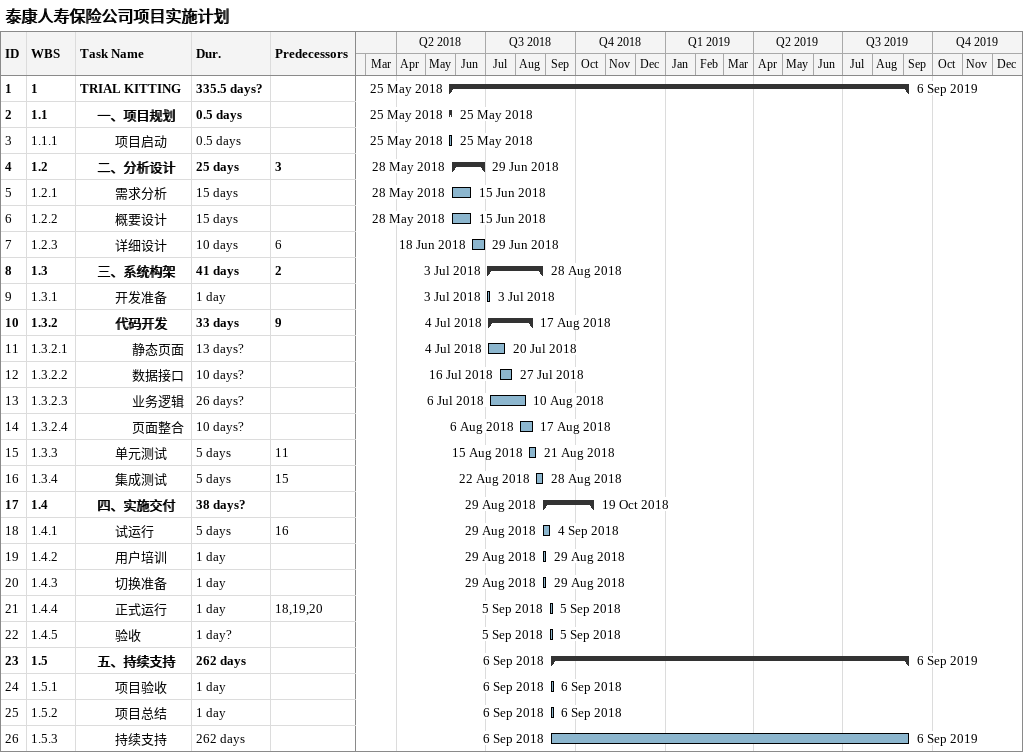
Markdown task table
泰康人寿保险公司项目实施计划

| ID | WBS | Task | Duration | Start | Finish | Predecessors |
|---|---|---|---|---|---|---|
| 1 | 1 | **TRIAL KITTING** | 335.5d? | 2018-05-25 | 2019-09-06 |  |
| 2 | 1.1 | **一、项目规划** | 0.5d | 2018-05-25 | 2018-05-25 |  |
| 3 | 1.1.1 | 项目启动 | 0.5d | 2018-05-25 | 2018-05-25 |  |
| 4 | 1.2 | **二、分析设计** | 25d | 2018-05-28 | 2018-06-29 | 3 |
| 5 | 1.2.1 | 需求分析 | 15d | 2018-05-28 | 2018-06-15 |  |
| 6 | 1.2.2 | 概要设计 | 15d | 2018-05-28 | 2018-06-15 |  |
| 7 | 1.2.3 | 详细设计 | 10d | 2018-06-18 | 2018-06-29 | 6 |
| 8 | 1.3 | **三、系统构架** | 41d | 2018-07-03 | 2018-08-28 | 2 |
| 9 | 1.3.1 | 开发准备 | 1d | 2018-07-03 | 2018-07-03 |  |
| 10 | 1.3.2 | **代码开发** | 33d | 2018-07-04 | 2018-08-17 | 9 |
| 11 | 1.3.2.1 | 静态页面 | 13d? | 2018-07-04 | 2018-07-20 |  |
| 12 | 1.3.2.2 | 数据接口 | 10d? | 2018-07-16 | 2018-07-27 |  |
| 13 | 1.3.2.3 | 业务逻辑 | 26d? | 2018-07-06 | 2018-08-10 |  |
| 14 | 1.3.2.4 | 页面整合 | 10d? | 2018-08-06 | 2018-08-17 |  |
| 15 | 1.3.3 | 单元测试 | 5d | 2018-08-15 | 2018-08-21 | 11 |
| 16 | 1.3.4 | 集成测试 | 5d | 2018-08-22 | 2018-08-28 | 15 |
| 17 | 1.4 | **四、实施交付** | 38d? | 2018-08-29 | 2018-10-19 |  |
| 18 | 1.4.1 | 试运行 | 5d | 2018-08-29 | 2018-09-04 | 16 |
| 19 | 1.4.2 | 用户培训 | 1d | 2018-08-29 | 2018-08-29 |  |
| 20 | 1.4.3 | 切换准备 | 1d | 2018-08-29 | 2018-08-29 |  |
| 21 | 1.4.4 | 正式运行 | 1d | 2018-09-05 | 2018-09-05 | 18, 19, 20 |
| 22 | 1.4.5 | 验收 | 1d? | 2018-09-05 | 2018-09-05 |  |
| 23 | 1.5 | **五、持续支持** | 262d | 2018-09-06 | 2019-09-06 |  |
| 24 | 1.5.1 | 项目验收 | 1d | 2018-09-06 | 2018-09-06 |  |
| 25 | 1.5.2 | 项目总结 | 1d | 2018-09-06 | 2018-09-06 |  |
| 26 | 1.5.3 | 持续支持 | 262d | 2018-09-06 | 2019-09-06 |  |
